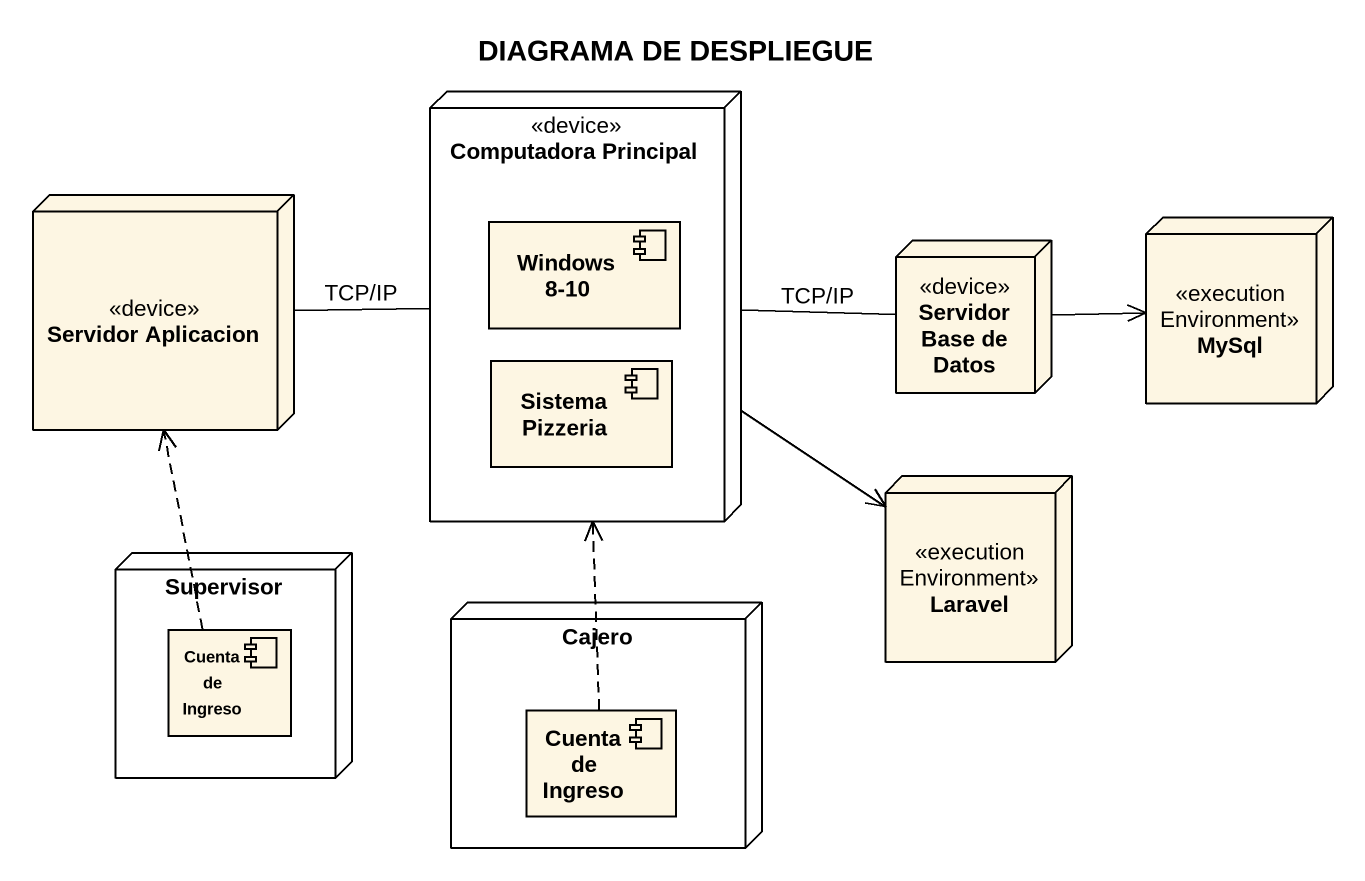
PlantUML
@startuml
title DIAGRAMA DE DESPLIEGUE
node "Computadora Principal" as Computadora_Principal <<device>> {
  component "Windows 8-10" as Windows_8_10
  component "Sistema Pizzeria" as Sistema_Pizzeria
}
node "Servidor Aplicacion" as Servidor_Aplicacion <<device>>
node MySql <<executionEnvironment>>
node "Servidor Base de Datos" as Servidor_Base_de_Datos <<device>>
node Laravel <<executionEnvironment>>
node Supervisor {
  component "Cuenta de Ingreso" as Cuenta_de_Ingreso
}
node Cajero {
  component "Cuenta de Ingreso" as Cuenta_de_Ingreso_2
}
Computadora_Principal -left- Servidor_Aplicacion : TCP/IP
Computadora_Principal --> Laravel
Servidor_Base_de_Datos -left- Computadora_Principal : TCP/IP
Servidor_Base_de_Datos -right-> MySql
Cuenta_de_Ingreso .up.> Servidor_Aplicacion
Cuenta_de_Ingreso_2 .up.> Computadora_Principal
@enduml
